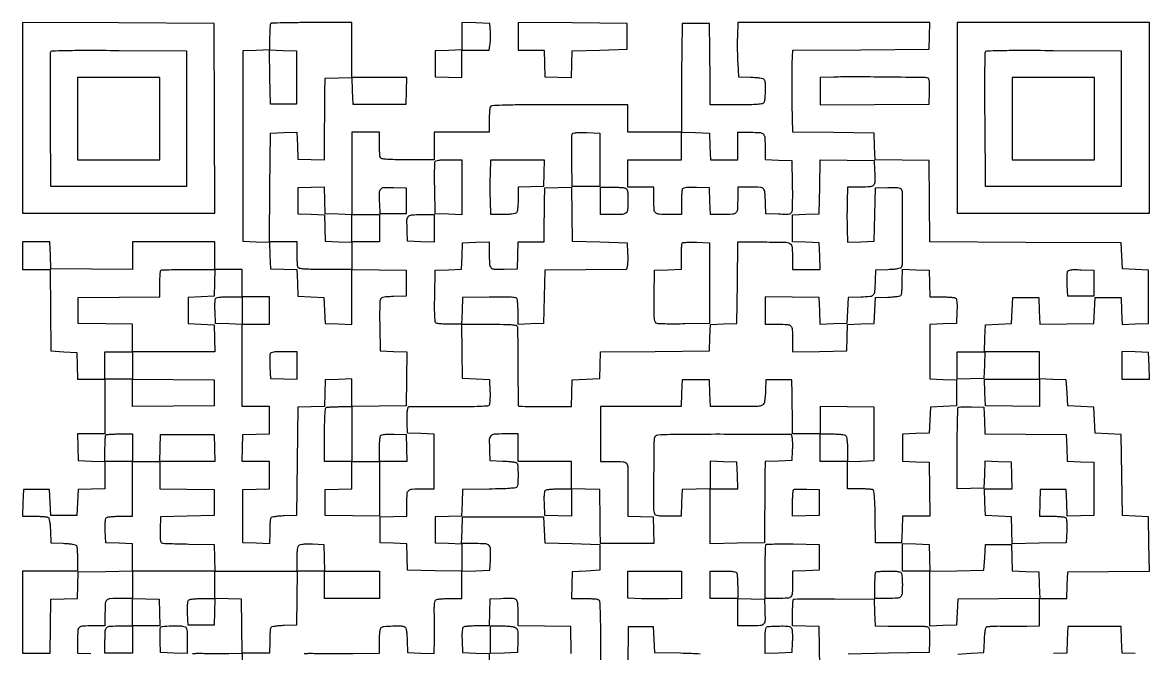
# Model space of a CAD drawing. Extents: x 156 to 936, y 95 to 969.
# Drawn here: x 156 to 936, y 532 to 969 of the extents above; entities that cross this region are included whole.
import ezdxf

# ---------------------------------------------------------------- set-up
doc = ezdxf.new("R2010")
doc.units = 0

msp = doc.modelspace()

# ---------------------------------------------------------------- linework, layer by layer
for points in [[(803.5, 531.5), (812.5, 532), (821.5, 532.5), (821.793967, 540.968156, -0.010808), (821.994397, 544.52345, -0.020555), (822.334572, 547.367719, -0.020081), (822.766737, 549.496413, -0.185608), (823.293967, 550.254806, -0.1249), (824.165968, 550.570891, -0.008673), (826.789478, 550.786221, -0.011897), (829.964693, 550.915703, -0.008652), (833.5, 550.914506, 0.002435), (837.579824, 550.862393, 0.00146), (842.426563, 550.838237, 0.001461), (847.249559, 550.842374, 0.002545), (851.25, 550.877856), (860, 551), (860, 560.5), (860, 570), (869.462474, 570), (878.924948, 570), (879.212474, 579.25), (879.5, 588.5), (907.74651, 588.765567), (935.993019, 589.031135), (935.74651, 607.765567), (935.5, 626.5), (926.5, 627), (917.5, 627.5), (917, 655.5), (916.5, 683.5), (907.5, 684), (898.5, 684.5), (898, 693.5), (897.5, 702.5), (888.5, 703), (879.5, 703.5), (879, 712.5), (878.5, 721.5), (869.25, 721.787526), (860, 722.075052), (860, 731.537526), (860, 741), (840.962474, 741), (821.924948, 741), (822.212474, 750.25), (822.5, 759.5), (831.5, 760), (840.5, 760.5), (841, 769.5), (841.5, 778.5), (850.5, 778.5), (859.5, 778.5), (859.787816, 769.228074), (860.075632, 759.956148), (878.787816, 760.228074), (897.5, 760.5), (898, 769.5), (898.5, 778.5), (907.5, 778.5), (916.5, 778.5), (916.788016, 769.212977), (917.076031, 759.925954), (926.288016, 760.212977), (935.5, 760.5), (935.5, 779), (935.5, 797.5), (926.5, 798), (917.5, 798.5), (917, 807.5), (916.5, 816.5), (850.265561, 816.757133), (784.031122, 817.014266), (783.765561, 845.257133), (783.5, 873.5), (764.787236, 873.771928), (746.074471, 874.043857), (745.787236, 883.271928), (745.5, 892.5), (717.309277, 892.765473), (689.118554, 893.030945), (688.809277, 912.265473, -0.002141), (688.714418, 920.307217, -0.001979), (688.685061, 928.564182, -0.001974), (688.717044, 935.917971, -0.0066), (688.820718, 940.740253), (689.141436, 949.980506), (736.320718, 950.240253), (783.5, 950.5), (783.787526, 959.75), (784.075052, 969), (717.606146, 969), (651.13724, 969), (650.81862, 959.75, 0.007), (650.732216, 955.521873, 0.004027), (650.74047, 950.426563, 0.004022), (650.831176, 945.307538, 0.006705), (651, 941), (651.5, 931.5), (659.968156, 931.206033, -0.010674), (663.539342, 931.005667, -0.020911), (666.36687, 930.666992, -0.02067), (668.466763, 930.236162, -0.192561), (669.202843, 929.706033, -0.134654), (669.949713, 927.278494, -0.013795), (669.969046, 921.214441, -0.01204), (669.672778, 915.108185, -0.18012), (668.8, 913.2, -0.17093), (667.588868, 912.619714, -0.011288), (663.675375, 912.283708, -0.011908), (658.080768, 912.063952, -0.003861), (649.8, 912), (632, 912), (631.968868, 921.75, 0.001063), (631.94233, 926.738515, 0.000351), (631.882589, 934.070312, 0.000349), (631.804946, 942.202173, 0.000396), (631.718868, 950), (631.5, 968.5), (622, 968.5), (612.5, 968.5), (612.299228, 949.5, 0.000619), (612.218702, 940.867866, 0.000367), (612.142972, 930.573437, 0.000367), (612.082496, 920.302749, 0.000632), (612.049228, 911.75), (612, 893), (593.5, 893), (575, 893), (575, 902.5), (575, 912), (527.606989, 912, 0.000806), (499.944157, 911.95538, 0.007429), (487.949967, 911.738454, 0.008839), (480.911193, 911.381855, 0.291915), (479.606989, 910.418213, 0.06844), (479.368926, 909.400281, 0.007317), (479.178303, 906.9751, 0.008902), (479.044385, 904.066073, 0.00705), (479, 900.918213), (479, 893), (460, 893), (441, 893), (441, 883.5), (441, 874), (422.606989, 874, -0.002472), (412.276552, 874.051073, -0.018295), (407.359559, 874.27975, -0.036273), (404.606822, 874.711497, -0.24904), (403.606989, 875.581787, -0.06844), (403.368926, 876.599719, -0.007317), (403.178303, 879.0249, -0.008902), (403.044385, 881.933927, -0.00705), (403, 885.081787), (403, 893), (393.5, 893), (384, 893), (384, 864.462474), (384, 835.924948), (374.75, 836.212474), (365.5, 836.5), (365.211984, 845.787023), (364.923969, 855.074046), (355.711984, 854.787023), (346.5, 854.5), (346.5, 845.5), (346.5, 836.5), (355.712964, 836.212964), (364.925929, 835.925929), (365.212964, 826.712964), (365.5, 817.5), (374.75, 817.212474), (384, 816.924948), (384, 807.462474), (384, 798), (365.606989, 798, -0.002472), (355.276552, 798.051073, -0.018295), (350.359559, 798.27975, -0.036273), (347.606822, 798.711497, -0.24904), (346.606989, 799.581787, -0.06844), (346.368926, 800.599719, -0.007317), (346.178303, 803.0249, -0.008902), (346.044385, 805.933927, -0.00705), (346, 809.081787), (346, 817), (336.487975, 817), (326.97595, 817), (327.237975, 854.75), (327.5, 892.5), (336.711984, 892.787023), (345.923969, 893.074046), (346.211984, 883.787023), (346.5, 874.5), (355.75, 874.212474), (365, 873.924948), (365.050092, 892.712474, -0.000812), (365.083937, 900.602103, -0.000731), (365.144193, 908.771789, -0.000732), (365.219654, 916.096564, -0.002318), (365.300092, 921), (365.5, 930.5), (374.711984, 930.787023), (383.923969, 931.074046), (384.211984, 921.787023), (384.5, 912.5), (403, 912.5), (421.5, 912.5), (421.787526, 921.75), (422.075052, 931), (403.037526, 931), (384, 931), (384, 950), (384, 969), (356.166667, 969, 0.002241), (345.448334, 968.95195, 0.003605), (336.313542, 968.804167, 0.000738), (328.298487, 968.604845, 0.192076), (327.666667, 968.333333, 0.174595), (327.400837, 967.768224, 0.005912), (327.195833, 965.278732, 0.010516), (327.048335, 962.289663, 0.007069), (327, 958.870859), (327, 950.075052), (317.75, 949.787526), (308.5, 949.5), (308.5, 883.5), (308.5, 817.5), (317.712964, 817.212964), (326.925929, 816.925929), (327.212964, 807.712964), (327.5, 798.5), (336.712964, 798.212964), (345.925929, 797.925929), (346.212964, 788.712964), (346.5, 779.5), (355.5, 779), (364.5, 778.5), (365, 769.5), (365.5, 760.5), (374.75, 760.212474), (384, 759.924948), (384, 778.984539), (384, 798.044131), (402.75, 797.772065), (421.5, 797.5), (421.5, 788.5), (421.5, 779.5), (412.759315, 779.211203, 0.005372), (407.484491, 778.980162, 0.052168), (405.278305, 778.626938, 0.141216), (404.132916, 777.934777, 0.12694), (403.473799, 776.711203, 0.054081), (403.268925, 775.186011, 0.002903), (403.172883, 770.302666, 0.004516), (403.144785, 764.481573, 0.003275), (403.214485, 758), (403.5, 741.5), (412.771926, 741.212184), (422.043852, 740.924368), (421.771926, 722.212184), (421.5, 703.5), (402.75, 703.227935), (384, 702.955869), (384, 712.515461), (384, 722.075052), (374.75, 721.787526), (365.5, 721.5), (365.212964, 712.287036), (364.925929, 703.074071), (355.712964, 702.787036), (346.5, 702.5), (346, 665), (345.5, 627.5), (337.031844, 627.206033, 0.010674), (333.460658, 627.005667, 0.020911), (330.63313, 626.666992, 0.02067), (328.533237, 626.236162, 0.192561), (327.797157, 625.706033, 0.112803), (327.494347, 624.854113, 0.008673), (327.251296, 622.419811, 0.011541), (327.07707, 619.474731, 0.008541), (327.015313, 616.212474), (327, 607.924948), (317.75, 608.212474), (308.5, 608.5), (308.5, 627), (308.5, 645.5), (317.75, 645.787526), (327, 646.075052), (327, 655.537526), (327, 665), (317.462474, 665), (307.924948, 665), (308.212474, 674.25), (308.5, 683.5), (317.75, 683.787526), (327, 684.075052), (327, 693.537526), (327, 703), (317.5, 703), (308, 703), (308, 731.5), (308, 760), (317.5, 760), (327, 760), (327, 769.5), (327, 779), (317.5, 779), (308, 779), (308, 788.5), (308, 798), (298.5, 798), (289, 798), (289, 807.5), (289, 817), (260.5, 817), (232, 817), (232, 807.484427), (232, 797.968853), (203.75, 798.234427), (175.5, 798.5), (175.212474, 807.75), (174.924948, 817), (165.462474, 817), (156, 817), (156, 807.5), (156, 798), (165.484427, 798), (174.968853, 798), (175.234427, 769.75), (175.5, 741.5), (184.5, 741), (193.5, 740.5), (193.787526, 731.25), (194.075052, 722), (203.537526, 722), (213, 722), (213, 703), (213, 684), (203.462474, 684), (193.924948, 684), (194.212474, 674.75), (194.5, 665.5), (203.75, 665.212474), (213, 664.924948), (213, 655.5), (213, 646.075052), (203.75, 645.787526), (194.5, 645.5), (194, 636.5), (193.5, 627.5), (184.5, 627.5), (175.5, 627.5), (175, 636.5), (174.5, 645.5), (165.5, 645.5), (156.5, 645.5), (156.212474, 636.25), (155.924948, 627), (164.212474, 626.984687, -0.008541), (167.474731, 626.92293, -0.011541), (170.419811, 626.748704, -0.008673), (172.854113, 626.505653, -0.112803), (173.706033, 626.202843, -0.192561), (174.236162, 625.466763, -0.02067), (174.666992, 623.36687, -0.020911), (175.005667, 620.539342, -0.010674), (175.206033, 616.968156), (175.5, 608.5), (183.968156, 608.206033, -0.010674), (187.539342, 608.005667, -0.020911), (190.36687, 607.666992, -0.02067), (192.466763, 607.236162, -0.192561), (193.202843, 606.706033, -0.112667), (193.505619, 605.854929, -0.008725), (193.748704, 603.430835, -0.011582), (193.922928, 600.497876, -0.008579), (193.984687, 597.25), (194, 589), (175, 589), (156, 589), (156, 560.5), (156, 532), (165.477935, 532), (174.955869, 532), (175.227935, 550.75), (175.5, 569.5), (184.712964, 569.787036), (193.925929, 570.074071), (194.212964, 579.287036), (194.5, 588.5), (213.25, 588.772065), (232, 589.044131), (232, 579.522065), (232, 570), (224.081787, 570, 0.01141), (216.599988, 569.829247, 0.175208), (214.252746, 568.85745, 0.195511), (213.199638, 566.650479, 0.014768), (213, 559.893011), (213, 551), (205.081787, 551, 0.011384), (197.602344, 550.829682, 0.174757), (195.254332, 549.860252, 0.195866), (194.20038, 547.658129, 0.014889), (194, 540.930537), (194, 532.075052), (203.25, 531.787526)], [(350.810691, 531.809346, -0.020111), (353.846517, 531.990205, -0.009979), (357.70432, 531.987627, 0.003366), (362.291224, 531.92389, 0.001009), (369.277206, 531.887951, 0.001012), (377.117795, 531.879312, 0.001097), (384.75, 531.903093), (403, 532), (403, 540.3, -0.011084), (403.07823, 543.828493, -0.020332), (403.322289, 546.693122, -0.021091), (403.689458, 548.860329, -0.144849), (404.2, 549.8, -0.18012), (406.108185, 550.672778, -0.01204), (412.214441, 550.969046, -0.013795), (418.278494, 550.949713, -0.134654), (420.706033, 550.202843, -0.192561), (421.236162, 549.466763, -0.02067), (421.666992, 547.36687, -0.020911), (422.005667, 544.539342, -0.010674), (422.206033, 540.968156), (422.5, 532.5), (431.75, 532.212474), (441, 531.924948), (441.096907, 541.212474, 0.002372), (441.120804, 545.412753, 0.001439), (441.1112, 550.382332, 0.001441), (441.073262, 555.313859, 0.002541), (441.009484, 559.386953, -0.00795), (440.988785, 563.663692, -0.026717), (441.169131, 566.456721, -0.039647), (441.532918, 568.277935, -0.18441), (442.162577, 569.12164, -0.109274), (443.085243, 569.455576, -0.00995), (445.53057, 569.724851, -0.012511), (448.492707, 569.916937, -0.00947), (451.75, 569.984687), (460, 570), (460, 579.477935), (460, 588.955869), (441.25, 589.227935), (422.5, 589.5), (422.212964, 598.712964), (421.925929, 607.925929), (412.712964, 608.212964), (403.5, 608.5), (403.5, 617.5), (403.5, 626.5), (412.75, 626.787526), (422, 627.075052), (422, 635.930537, -0.014889), (422.20038, 642.658129, -0.195866), (423.254332, 644.860252, -0.174757), (425.602344, 645.829682, -0.011384), (433.081787, 646), (441, 646), (441, 664.962474), (441, 683.924948), (431.75, 684.212474), (422.5, 684.5), (422.199088, 691.479083, -0.008507), (422.12512, 694.315112, -0.009336), (422.151548, 697.065387, -0.008844), (422.259491, 699.412029, -0.045594), (422.459805, 700.695874), (423.021434, 702.933582), (450.701285, 702.966119, 0.002058), (464.441526, 703.038822, 0.008899), (472.599561, 703.260812, 0.007285), (478.07609, 703.587452, 0.233876), (479.19637, 704.249328, 0.119471), (479.504813, 705.121693, 0.010409), (479.696988, 707.482615, 0.013209), (479.794293, 710.344715, 0.009883), (479.755803, 713.5), (479.5, 721.5), (470, 722), (460.5, 722.5), (460.227935, 741.25), (459.955869, 760), (451.727935, 760.015313, -0.008765), (448.486795, 760.078169, -0.01178), (445.555625, 760.255659, -0.008983), (443.133831, 760.503548, -0.111954), (442.269936, 760.812009, -0.228051), (441.65421, 761.801929, -0.01367), (441.363442, 765.398754, -0.013149), (441.21716, 770.80929, -0.003387), (441.269936, 779.546696), (441.5, 797.5), (450.712964, 797.787036), (459.925929, 798.074071), (460.212964, 807.287036), (460.5, 816.5), (469.75, 816.787526), (479, 817.075052), (479.013655, 809.787526, 0.01072), (479.201062, 801.750341, 0.173071), (480.209294, 799.280002, 0.204891), (482.488556, 798.217082, 0.015875), (489.376009, 798.214142), (498.5, 798.5), (498.787526, 807.75), (499.075052, 817), (508.037526, 817), (517, 817), (517.079024, 826.25, -0.00076), (517.121575, 830.478045, -0.000437), (517.185059, 835.573437, -0.000437), (517.257785, 840.692568, -0.000729), (517.329024, 845), (517.5, 854.5), (526.727798, 854.787232), (535.955596, 855.074464), (536.227798, 836.287232), (536.5, 817.5), (555.5, 817), (574.5, 816.5), (574.800912, 809.520917, -0.008571), (574.874552, 806.683594, -0.009378), (574.84715, 803.929425, -0.008901), (574.73772, 801.578073, -0.045431), (574.535762, 800.286465), (573.9697, 798.031095), (545.73485, 797.765548), (517.5, 797.5), (517, 779), (516.5, 760.5), (507.75, 760.211067), (499, 759.922134), (498.984687, 768.211067, 0.008994), (498.919868, 771.478675, 0.012019), (498.736503, 774.439141, 0.009299), (498.480067, 776.884296, 0.111059), (498.161306, 777.773242, 0.226527), (497.126519, 778.421641, 0.01557), (493.589823, 778.716146, 0.013555), (488.125155, 778.85189, 0.003139), (478.926619, 778.773242), (460.5, 778.5), (460.212474, 769.25), (459.924948, 760), (478.855485, 760, -0.002658), (488.961268, 759.946273, -0.015719), (494.246914, 759.723786, -0.023965), (497.39208, 759.34, -0.264695), (498.336489, 758.565507, -0.08601), (498.558835, 757.438635, -0.000975), (498.723003, 749.718676, -0.002971), (498.842421, 740.787757, -0.001929), (498.879285, 730.463033, 0.001167), (498.900256, 720.214487, 0.00191), (498.971463, 711.531177, 0.000208), (499.067798, 703.785402, 0.195574), (499.203854, 703.462813, 0.19313), (499.847063, 703.187956, 0.000762), (507.893508, 703.020988, 0.003823), (516.798772, 702.91789, 0.002775), (526.712474, 702.933947), (535.924948, 703), (536.212474, 712.25), (536.5, 721.5), (546, 722), (555.5, 722.5), (555.787367, 731.738011), (556.074734, 740.976023), (593.787367, 741.238011), (631.5, 741.5), (631.787036, 750.712964), (632.074071, 759.925929), (641.287036, 760.212964), (650.5, 760.5), (650.765573, 788.75), (651.031147, 817), (669.398942, 817, -0.00421), (683.768311, 816.879005, -0.131624), (687.152858, 815.91095, -0.243783), (688.675481, 813.43988, -0.01803), (688.986345, 805.25), (689, 798), (698.537526, 798), (708.075052, 798), (707.787526, 807.25), (707.5, 816.5), (698.25, 816.787526), (689, 817.075052), (689, 826.5), (689, 835.924948), (698.25, 836.212474), (707.5, 836.5), (707.772146, 855.271984), (708.044292, 874.043968), (726.772146, 873.771984), (745.5, 873.5), (745.800912, 866.520917, -0.012288), (745.942281, 858.886312, -0.175895), (745.01383, 856.376268, -0.202706), (742.745334, 855.228823, -0.017077), (736.047361, 855), (727.132827, 855), (726.816413, 845.075991, 0.004672), (726.715886, 840.614482, 0.002923), (726.677551, 835.390212, 0.002933), (726.700067, 830.24294, 0.005339), (726.788016, 826.038968), (727.076031, 816.925954), (736.288016, 817.212977), (745.5, 817.5), (746, 836), (746.5, 854.5), (754.914347, 854.793098, -0.008519), (758.914541, 854.864234, -0.027159), (761.5815, 854.721251, -0.039341), (763.340297, 854.389362, -0.187221), (764.149034, 853.793098, -0.141191), (764.887744, 851.269835, -0.000821), (764.952783, 826.540492, -0.000818), (764.936748, 801.806157, -0.141913), (764.202843, 799.293967, -0.192561), (763.466763, 798.763838, -0.02067), (761.36687, 798.333008, -0.020911), (758.539342, 797.994333, -0.010674), (754.968156, 797.793967), (746.5, 797.5), (746.245668, 790.5, -0.009206), (745.81473, 782.633677, -0.159803), (744.850964, 780.289491, -0.195196), (742.746161, 779.198354, -0.014923), (736.240685, 778.788797), (727.5, 778.5), (727, 769.5), (726.5, 760.5), (717.288016, 760.212977), (708.076031, 759.925954), (707.788016, 769.212977), (707.5, 778.5), (688.75, 778.772065), (670, 779.044131), (670, 769.522065), (670, 760), (678.893011, 760, -0.01479), (685.651338, 759.800046, -0.195746), (687.858168, 758.745547, -0.175001), (688.829557, 756.395371, -0.011363), (689, 748.896147), (689, 740.955869), (707.75, 741.227935), (726.5, 741.5), (726.787036, 750.712964), (727.074071, 759.925929), (736.287036, 760.212964), (745.5, 760.5), (746, 769.5), (746.5, 778.5), (754.968156, 778.793967, 0.010674), (758.539342, 778.994333, 0.020911), (761.36687, 779.333008, 0.02067), (763.466763, 779.763838, 0.192561), (764.202843, 780.293967, 0.112803), (764.505653, 781.145887, 0.008673), (764.748704, 783.580189, 0.011541), (764.92293, 786.525269, 0.008541), (764.984687, 789.787526), (765, 798.075052), (774.25, 797.787526), (783.5, 797.5), (783.787526, 788.25), (784.075052, 779), (792.287526, 778.984687, -0.009211), (795.527258, 778.918956, -0.012245), (798.467433, 778.732898, -0.009596), (800.895183, 778.472431, -0.110258), (801.793098, 778.149034, -0.187221), (802.389362, 777.340297, -0.039341), (802.721251, 775.5815, -0.027159), (802.864234, 772.914541, -0.008519), (802.793098, 768.914347), (802.5, 760.5), (793.25, 760.212474), (784, 759.924948), (784, 741), (784, 722.075052), (793.25, 721.787526), (802.5, 721.5), (802.5, 712.5), (802.5, 703.5), (793.5, 703), (784.5, 702.5), (784, 693.5), (783.5, 684.5), (774.25, 684.212474), (765, 683.924948), (765, 674.5), (765, 665.075052), (774.25, 664.787526), (783.5, 664.5), (783.772065, 645.75), (784.044131, 627), (774.559591, 627), (765.075052, 627), (764.787526, 617.75), (764.5, 608.5), (755.5, 608.5), (746.5, 608.5), (746.226088, 626.455762, 0.003691), (746.034694, 634.909881, 0.01247), (745.731244, 640.426015, 0.01141), (745.339909, 644.222567, 0.223435), (744.726088, 645.190449, 0.11214), (743.863889, 645.497985, 0.008914), (741.436726, 645.745063, 0.011727), (738.499311, 645.922014, 0.008715), (735.25, 645.984687), (727, 646), (727, 655.5), (727, 665), (717.5, 665), (708, 665), (708, 674.5), (708, 684), (698.5, 684), (689, 684), (688.920976, 693.25, 0.00076), (688.878425, 697.478045, 0.000437), (688.814941, 702.573437, 0.000437), (688.742215, 707.692568, 0.000729), (688.670976, 712), (688.5, 721.5), (679.5, 721.5), (670.5, 721.5), (670.245668, 714.5, -0.016263), (669.68354, 706.347228, -0.239858), (668.17554, 704.005816, -0.128957), (664.943062, 703.106703, -0.003699), (650.518474, 703), (632.075052, 703), (631.787526, 712.25), (631.5, 721.5), (622, 721.5), (612.5, 721.5), (612.212474, 712.25), (611.924948, 703), (583.962474, 703), (556, 703), (556, 684), (556, 665), (564.893011, 665, -0.015744), (571.649565, 664.787197, -0.193492), (573.932522, 663.6978, -0.178862), (574.920193, 661.290405, -0.013095), (574.986783, 654.018577, 0.00232), (574.942549, 650.448994, 0.001105), (574.917092, 645.855956, 0.001095), (574.911609, 641.055899, 0.001556), (574.929363, 636.788933), (575, 627.077866), (583.75, 626.788933), (592.5, 626.5), (592.787526, 617.25), (593.075052, 608), (574.537526, 608), (556, 608), (555.920976, 617.25, 0.00076), (555.878425, 621.478045, 0.000437), (555.814941, 626.573437, 0.000437), (555.742215, 631.692568, 0.000729), (555.670976, 636), (555.5, 645.5), (545.75, 645.786212), (536, 646.072424), (536, 636.498686), (536, 626.924948), (526.75, 627.212474), (517.5, 627.5), (517.206902, 635.914347, -0.008519), (517.135766, 639.914541, -0.027159), (517.278749, 642.5815, -0.039341), (517.610638, 644.340297, -0.187221), (518.206902, 645.149034, -0.110402), (519.105717, 645.472467, -0.00954), (521.54359, 645.732898, -0.012203), (524.495888, 645.918959, -0.00917), (527.75, 645.984687), (536, 646), (536, 655.5), (536, 665), (517.5, 665), (499, 665), (499, 674.5), (499, 684), (489.519052, 684, 0.015066), (482.365033, 683.784382, 0.197528), (480.024951, 682.653143, 0.182794), (479.061514, 680.160839, 0.012592), (479.199088, 672.479083), (479.5, 665.5), (488.467001, 665.207902, -0.009786), (492.292364, 665.008289, -0.020298), (495.262875, 664.673305, -0.020215), (497.447011, 664.24575, -0.195149), (498.201688, 663.707902, -0.133325), (498.841472, 661.647442, -0.009172), (498.950049, 655.492194, -0.009188), (498.832611, 649.337904, -0.132901), (498.190103, 647.273353, -0.224357), (497.214502, 646.657029, -0.01105), (493.324934, 646.267063, -0.012194), (487.668275, 645.964479, -0.003561), (478.955416, 645.773353), (460.5, 645.5), (460.212964, 636.287036), (459.925929, 627.074071), (450.712964, 626.787036), (441.5, 626.5), (441.5, 617.5), (441.5, 608.5), (450.711984, 608.212977), (459.923969, 607.925954), (460.211984, 617.212977), (460.5, 626.5), (488.5, 626.5), (516.5, 626.5), (517, 617.5), (517.5, 608.5), (536.5, 608), (555.5, 607.5), (555.5, 598.5), (555.5, 589.5), (546, 589), (536.5, 588.5), (536.212474, 579.25), (535.924948, 570), (544.380687, 570, -0.006612), (547.734479, 569.955645, -0.008488), (550.817202, 569.821697, -0.006768), (553.385589, 569.63146, -0.069848), (554.418213, 569.393011, -0.291255), (555.379581, 568.095191, -0.009236), (555.738154, 561.239807, -0.007617), (555.955277, 549.538193, -0.00083), (556, 522.593011, -0.001234)], [(273.562988, 531.793234, -0.025722), (276.383967, 531.989874, -0.008179), (280.598276, 531.99747, 0.001763), (284.67602, 531.952491, 0.001002), (289.608788, 531.92536, 0.001001), (294.576732, 531.917939, 0.001654), (298.772065, 531.933947), (308.044131, 532), (307.772065, 550.75), (307.5, 569.5), (298.288016, 569.787023), (289.076031, 570.074046), (288.788016, 560.787023), (288.5, 551.5), (279.5, 551.5), (270.5, 551.5), (270.206902, 559.914347, -0.008519), (270.135766, 563.914541, -0.027159), (270.278749, 566.5815, -0.039341), (270.610638, 568.340297, -0.187221), (271.206902, 569.149034, -0.110402), (272.105717, 569.472467, -0.00954), (274.54359, 569.732898, -0.012203), (277.495888, 569.918959, -0.00917), (280.75, 569.984687), (289, 570), (289, 579.5), (289, 589), (260.5, 589), (232, 589), (232, 598.462474), (232, 607.924948), (222.75, 608.212474), (213.5, 608.5), (213.206902, 616.914347, -0.008519), (213.135766, 620.914541, -0.027159), (213.278749, 623.5815, -0.039341), (213.610638, 625.340297, -0.187221), (214.206902, 626.149034, -0.110402), (215.105717, 626.472467, -0.00954), (217.54359, 626.732898, -0.012203), (220.495888, 626.918959, -0.00917), (223.75, 626.984687), (232, 627), (232, 646), (232, 665), (222.5, 665), (213, 665), (213, 673.833333, -0.007039), (213.048334, 677.266524, -0.010477), (213.195833, 680.267708, -0.005871), (213.400808, 682.76784, -0.174709), (213.666667, 683.333333, -0.174709), (214.23216, 683.599192, -0.005871), (216.732292, 683.804167, -0.010477), (219.733476, 683.951666, -0.007039), (223.166667, 684), (232, 684), (232, 674.5), (232, 665), (241.462474, 665), (250.924948, 665), (251.212474, 674.25), (251.5, 683.5), (270, 683.5), (288.5, 683.5), (288.787526, 674.25), (289.075052, 665), (270.037526, 665), (251, 665), (251, 655.522065), (251, 646.044131), (269.75, 645.772065), (288.5, 645.5), (288.5, 636.5), (288.5, 627.5), (270, 627), (251.5, 626.5), (251.210829, 617.733647, 0.00737), (251.132465, 613.436735, 0.028627), (251.275393, 610.779803, 0.046619), (251.61643, 609.132566, 0.230735), (252.244302, 608.459747, 0.080308), (253.248239, 608.249818, 0.001709), (258.309211, 608.034876, 0.003904), (264.244387, 607.849525, 0.002617), (271.033473, 607.7261), (288.5, 607.5), (288.787526, 598.25), (289.075052, 589), (317.537526, 589), (346, 589), (346, 597.377555, -0.009406), (346.0746, 601.342652, -0.027148), (346.326735, 604.078343, -0.03848), (346.748928, 605.939147, -0.145524), (347.405204, 606.921326, -0.126804), (348.431833, 607.405224, -0.023545), (350.514748, 607.701133, -0.021342), (353.264652, 607.842502, -0.01153), (356.655204, 607.793771), (364.5, 607.5), (364.787526, 598.25), (365.075052, 589), (384.037526, 589), (403, 589), (403, 579.5), (403, 570), (384, 570), (365, 570), (365, 579.5), (365, 589), (355.522065, 589), (346.044131, 589), (345.772065, 570.25), (345.5, 551.5), (337.031844, 551.206033, 0.010674), (333.460658, 551.005667, 0.020911), (330.63313, 550.666992, 0.02067), (328.533237, 550.236162, 0.192561), (327.797157, 549.706033, 0.112667), (327.494381, 548.854929, 0.008725), (327.251296, 546.430835, 0.011582), (327.077072, 543.497876, 0.008579), (327.015313, 540.25), (327, 532), (317.5, 532), (308, 532), (308, 522.5)], [(535.771926, 531.787816), (535.5, 550.5), (517.25, 550.772559), (499, 551.045117), (499, 560.003507, 0.01728), (498.766546, 566.75646, 0.207291), (497.594465, 569.01937, 0.17151), (495.027472, 569.940085, 0.011131), (486.988223, 569.798618), (479.5, 569.5), (479.212474, 560.25), (478.924948, 551), (470.712474, 550.984687, 0.009211), (467.472742, 550.918956, 0.012245), (464.532567, 550.732898, 0.009596), (462.104817, 550.472431, 0.110258), (461.206902, 550.149034, 0.187221), (460.610638, 549.340297, 0.039341), (460.278749, 547.5815, 0.027159), (460.135766, 544.914541, 0.008519), (460.206902, 540.914347), (460.5, 532.5), (469.75, 532.212474), (479, 531.924948), (479, 512.962474)], [(707.765573, 522.25), (707.5, 550.5), (698.25, 550.787526), (689, 551.075052), (689, 559.870859, -0.007232), (689.049468, 563.290748, -0.010731), (689.200386, 566.283284, -0.006139), (689.410311, 568.772726, -0.173972), (689.682165, 569.348832, -0.194259), (690.327655, 569.623004, -0.000793), (698.261996, 569.752621, -0.003757), (707.314551, 569.81811, -0.002338), (717.932165, 569.765499), (745.5, 569.5), (745.787526, 560.25), (746.075052, 551), (755.287526, 550.874114, 0.002426), (759.431939, 550.837597, 0.001512), (764.290711, 550.833056, 0.001517), (769.08184, 550.857598, 0.002751), (773, 550.911118, -0.009771), (776.349913, 550.909846, -0.013108), (779.382972, 550.769815, -0.010246), (781.883453, 550.537, -0.120661), (782.793098, 550.201351, -0.180817), (783.387788, 549.367245, -0.038605), (783.719891, 547.587068, -0.026915), (783.863331, 544.905864, -0.008613), (783.793098, 540.914347), (783.5, 532.5), (755.5, 532), (727.5, 531.5)], [(575.234493, 522.289159), (575.5, 550.5), (584, 550.5), (592.5, 550.5), (593, 541.5), (593.5, 532.5), (611.426204, 532.226208, -0.004527), (619.018538, 532.041483, -0.009449), (624.9248, 531.732439, -0.006421)]]:
    msp.add_lwpolyline(points, format="xyb")
for points in [[(156, 903.007138), (156, 837), (222.50719, 837), (289.014379, 837), (288.75719, 902.75), (288.5, 968.5), (222.25, 968.757138), (156, 969.014276)], [(499, 959.512025), (499, 950), (507.962474, 950), (516.924948, 950), (517.212474, 940.75), (517.5, 931.5), (526.711984, 931.212977), (535.923969, 930.925954), (536.211984, 940.212977), (536.5, 949.5), (555.5, 950), (574.5, 950.5), (574.5, 959.5), (574.5, 968.5), (536.75, 968.762025), (499, 969.02405)], [(803, 903), (803, 837), (869.5, 837), (936, 837), (936, 903), (936, 969), (869.5, 969), (803, 969)], [(345.5, 931), (345.5, 912.5), (336.5, 912.5), (327.5, 912.5), (327.227796, 931.28782), (326.955591, 950.075639), (336.227796, 949.78782), (345.5, 949.5)], [(194, 902.5), (194, 874), (222.5, 874), (251, 874), (251, 902.5), (251, 931), (222.5, 931), (194, 931)], [(841, 902.5), (841, 874), (869.5, 874), (898, 874), (898, 902.5), (898, 931), (869.5, 931), (841, 931)], [(403, 826.5), (403, 817), (393.5, 817), (384, 817), (384, 826.5), (384, 836), (393.5, 836), (403, 836)], [(821.787526, 731.75), (821.5, 722.5), (812.25, 722.212474), (803, 721.924948), (803, 731.462474), (803, 741), (812.537526, 741), (822.075052, 741)], [(917, 731.537526), (917, 722), (926.537526, 722), (936.075052, 722), (935.787526, 731.25), (935.5, 740.5), (926.25, 740.787526), (917, 741.075052)], [(860, 712.477935), (860, 702.955869), (841.25, 703.227935), (822.5, 703.5), (822.212474, 712.75), (821.924948, 722), (840.962474, 722), (860, 722)], [(632, 655.537526), (632, 646), (641.537526, 646), (651.075052, 646), (650.787526, 655.25), (650.5, 664.5), (641.25, 664.787526), (632, 665.075052)], [(783.787816, 598.228074), (784.075632, 588.956148), (802.787816, 589.228074), (821.5, 589.5), (822, 598.5), (822.5, 607.5), (831.5, 607.5), (840.5, 607.5), (840.787036, 598.287036), (841.074071, 589.074071), (850.287036, 588.787036), (859.5, 588.5), (859.787319, 579.265637), (860.074638, 570.031273), (831.787319, 569.765637), (803.5, 569.5), (803, 560.5), (802.5, 551.5), (793.25, 551.212474), (784, 550.924948), (784, 569.962474), (784, 589), (774.5, 589), (765, 589), (765, 598.537526), (765, 608.075052), (774.25, 607.787526), (783.5, 607.5)]]:
    msp.add_lwpolyline(points, close=True)
for points in [[(460, 959.573738), (460, 950.075052), (450.75, 949.787526), (441.5, 949.5), (441.5, 940.5), (441.5, 931.5), (450.75, 931.212474), (460, 930.924948), (460, 940.462474), (460, 950), (469.454687, 950), (478.909374, 950), (479.515505, 953.25, 0.028289), (479.728227, 954.905147, 0.009836), (479.852282, 957.307813, 0.009734), (479.885353, 959.964524, 0.011185), (479.810818, 962.5), (479.5, 968.5), (469.75, 968.786212), (460, 969.072424)], [(269.5, 902.5), (269.5, 855.5), (222.5, 855.5), (175.5, 855.5), (175.239372, 901.5, -0.000997), (175.174287, 919.225103, -0.001596), (175.197198, 934.357597, -0.000282), (175.267665, 947.72814, -0.090314), (175.461789, 948.759906, -0.301449), (176.45055, 949.464468, -0.003096), (185.402033, 949.70934, -0.005599), (198.68089, 949.841585, -0.001079), (222.722417, 949.759906), (269.5, 949.5)], [(916.5, 902.5), (916.5, 855.5), (869.5, 855.5), (822.5, 855.5), (822.239372, 901.5, -0.000997), (822.174287, 919.225103, -0.001596), (822.197198, 934.357597, -0.000282), (822.267665, 947.72814, -0.090314), (822.461789, 948.759906, -0.301449), (823.45055, 949.464468, -0.003096), (832.402033, 949.70934, -0.005599), (845.68089, 949.841585, -0.001079), (869.722417, 949.759906), (916.5, 949.5)], [(717.25, 931.212474), (708, 930.924948), (708, 921.450449), (708, 911.97595), (745.75, 912.237975), (783.5, 912.5), (783.789171, 921.266353, 0.007506), (783.865299, 925.503865, 0.027692), (783.725057, 928.176852, 0.043022), (783.395717, 929.855092, 0.238874), (782.789171, 930.507833, 0.085457), (780.514654, 930.927854, 0.000339), (754.381573, 931.22655, 0.001783), (730.681404, 931.396855, 0.008674)], [(555.5, 874), (555.5, 855.5), (546, 855.5), (536.5, 855.5), (536.225464, 872.964868, -0.00282), (536.157046, 879.753362, -0.004211), (536.180691, 885.688027, -0.001846), (536.262164, 890.748195, -0.086871), (536.458565, 891.752617, -0.234707), (537.147048, 892.38547, -0.044215), (538.874386, 892.724627, -0.027302), (541.668138, 892.866997, -0.006842), (546.233101, 892.787749), (555.5, 892.5)], [(631.787526, 883.25), (632.075052, 874), (641.537526, 874), (651, 874), (651, 883.5), (651, 893), (659.883369, 893, -0.01672), (666.551889, 892.776944, -0.200673), (668.806258, 891.651702, -0.168025), (669.798298, 889.159382, -0.010996), (669.986345, 881.287526), (670, 874.075052), (679.25, 873.787526), (688.5, 873.5), (688.785515, 857, -0.003389), (688.853786, 850.512904, -0.004645), (688.821417, 844.674624, -0.003052), (688.718932, 839.780528, -0.053724), (688.506797, 838.211486, -0.112845), (687.861417, 836.929779, -0.168426), (686.798809, 836.284314, -0.056825), (684.727478, 836.079374, -0.00454), (679.221282, 836.211486), (670.5, 836.5), (670.245668, 843.5, 0.009074), (669.810854, 851.47539, 0.165509), (668.832254, 853.785755, 0.199016), (666.706186, 854.810651, 0.014075), (659.980948, 855), (651, 855), (651, 846.106989, -0.014732), (650.800898, 839.350994, -0.19511), (649.750156, 837.143776, -0.175559), (647.407908, 836.171283, -0.011491), (639.955738, 836), (632.075052, 836), (631.787526, 845.25), (631.5, 854.5), (622.58457, 854.791346, 0.007874), (618.325344, 854.863419, 0.025891), (615.518036, 854.721257, 0.03736), (613.675579, 854.391596, 0.190691), (612.849883, 853.791346, 0.110447), (612.526866, 852.89348, 0.009524), (612.266784, 850.455895, 0.01219), (612.080961, 847.503986, 0.009158), (612.015313, 844.25), (612, 836), (604.081787, 836, -0.01141), (596.599988, 836.170753, -0.175208), (594.252746, 837.14255, -0.195511), (593.199638, 839.349521, -0.014768), (593, 846.106989), (593, 855), (584, 855), (575, 855), (575, 864.5), (575, 874), (593.5, 874), (612, 874), (612, 883.536212), (612, 893.072424), (621.75, 892.786212), (631.5, 892.5)], [(460, 854.962474), (460, 835.924948), (450.75, 836.212474), (441.5, 836.5), (441.257563, 854, -0.002549), (441.198054, 860.796851, -0.003829), (441.221776, 866.726562, -0.001593), (441.297044, 871.79645, -0.084029), (441.476178, 872.75, -0.243945), (442.117553, 873.334331, -0.032366), (443.976038, 873.702636, -0.024699), (446.793241, 873.932867, -0.008039), (450.968615, 874), (460, 874)], [(516.787526, 864.75), (516.5, 855.5), (507.75, 855.211067), (499, 854.922134), (499, 846.661067, -0.011162), (498.921652, 843.1518, -0.020382), (498.67737, 840.298426, -0.021133), (498.31002, 838.13795, -0.144676), (497.8, 837.2, -0.144419), (496.86461, 836.690761, -0.021194), (494.714083, 836.32314, -0.020457), (491.877361, 836.078525, -0.011278), (488.39653, 836), (480.193059, 836), (479.84653, 845.5, -0.005743), (479.738495, 849.824751, -0.003373), (479.703586, 855, -0.003373), (479.738495, 860.175249, -0.005743), (479.84653, 864.5), (480.193059, 874), (498.634056, 874), (517.075052, 874)], [(421.5, 845.5), (421.5, 836.5), (412.5, 836.5), (403.5, 836.5), (403.199088, 843.479083, -0.011928), (403.050889, 851.182645, -0.176334), (403.972515, 853.678754, -0.210428), (406.215167, 854.770984, -0.017872), (412.778718, 854.788514), (421.5, 854.5)], [(573.418213, 854.393011, -0.18666), (574.209997, 853.676577, -0.072682), (574.683962, 852.251766, -0.036534), (574.93529, 849.820122, -0.007489), (575, 845.5, -0.016928), (574.787494, 839.225197, -0.201251), (573.720139, 837.097177, -0.16771), (571.358591, 836.163873, -0.011011), (563.918213, 836), (556, 836), (556, 845.5), (556, 855), (563.918213, 855, -0.00705), (567.066073, 854.955615, -0.008902), (569.9751, 854.821697, -0.007317), (572.400281, 854.631074, -0.06844)], [(441, 826.462474), (441, 816.924948), (431.75, 817.212474), (422.5, 817.5), (422.199088, 824.479083, -0.012322), (422.058134, 832.11956, -0.176722), (422.990719, 834.627338, -0.202101), (425.267676, 835.772817, -0.01682), (432.019052, 836), (441, 836)], [(631.5, 788.5), (631.5, 760.5), (614.5, 760.214823, -0.003164), (607.827163, 760.14512, -0.004388), (601.845713, 760.172984, -0.002763), (596.823987, 760.268211, -0.054288), (595.293917, 760.472853, -0.200886), (594.024332, 761.41402, -0.107995), (593.398433, 763.295019, -0.027707), (593.197709, 767.253187, -0.001641), (593.293917, 779.25803), (593.5, 797.5), (602.75, 797.787526), (612, 798.075052), (612, 806.870859, -0.007436), (612.050884, 810.292104, -0.010997), (612.206073, 813.288971, -0.006424), (612.422153, 815.778464, -0.173194), (612.701526, 816.368192, -0.181254), (613.294584, 816.637876, -0.006365), (615.854968, 816.779968, -0.011094), (618.933373, 816.843152, -0.007452), (622.451526, 816.784859), (631.5, 816.5)], [(288.787526, 788.75), (288.5, 779.5), (279.5, 779), (270.5, 778.5), (270.5, 769.5), (270.5, 760.5), (279.5, 760), (288.5, 759.5), (288.787526, 750.25), (289.075052, 741), (260.537526, 741), (232, 741), (232, 731.515573), (232, 722.031147), (260.25, 721.765573), (288.5, 721.5), (288.5, 712.5), (288.5, 703.5), (260.25, 703.234427), (232, 702.968853), (232, 712.484427), (232, 722), (222.5, 722), (213, 722), (213, 731.5), (213, 741), (222.5, 741), (232, 741), (232, 750.477935), (232, 759.955869), (213.25, 760.227935), (194.5, 760.5), (194.5, 769.5), (194.5, 778.5), (222.75, 778.765573), (251, 779.031147), (251, 787.848907, -0.007051), (251.048334, 791.276127, -0.010493), (251.195833, 794.272283, -0.005888), (251.40082, 796.767999, -0.174662), (251.666667, 797.333333, -0.188158), (252.281948, 797.603267, -0.001615), (257.53394, 797.804167, -0.005358), (263.61415, 797.951879, -0.003394), (270.704192, 798), (289.075052, 798)], [(897.5, 788.5), (897.5, 779.5), (888.5, 779.5), (879.5, 779.5), (879.205027, 787.411609, -0.006757), (879.130652, 790.542211, -0.008847), (879.151984, 793.403842, -0.006825), (879.2445, 795.787219, -0.078651), (879.438673, 796.700781, -0.222283), (880.127059, 797.364206, -0.05328), (881.715903, 797.724548, -0.030281), (884.338027, 797.871594, -0.007113), (888.733647, 797.789171), (897.5, 797.5)], [(308, 769.462474), (308, 759.924948), (298.75, 760.212474), (289.5, 760.5), (289.205027, 768.411609, -0.006569), (289.129541, 771.539392, -0.008656), (289.147568, 774.392336, -0.006579), (289.235027, 776.7687, -0.079281), (289.423642, 777.661609, -0.228749), (290.106941, 778.304101, -0.041413), (291.854544, 778.698735, -0.027242), (294.620517, 778.933967, -0.007593), (298.968615, 779), (308, 779)], [(327.423642, 739.661609, 0.079281), (327.235027, 738.7687, 0.006579), (327.147568, 736.392336, 0.008656), (327.129541, 733.539392, 0.006569), (327.205027, 730.411609), (327.5, 722.5), (336.75, 722.212474), (346, 721.924948), (346, 731.462474), (346, 741), (336.968615, 741, 0.007593), (332.620517, 740.933967, 0.027242), (329.854544, 740.698735, 0.041413), (328.106941, 740.304101, 0.228749)], [(384, 684), (384, 665), (393.5, 665), (403, 665), (403.015313, 673.25, -0.00917), (403.081041, 676.504112, -0.012203), (403.267102, 679.45641, -0.00954), (403.527533, 681.894283, -0.110402), (403.850966, 682.793098, -0.187221), (404.659703, 683.389362, -0.039341), (406.4185, 683.721251, -0.027159), (409.085459, 683.864234, -0.008519), (413.085653, 683.793098), (421.5, 683.5), (421.787526, 674.25), (422.075052, 665), (412.537526, 665), (403, 665), (403, 645.977935), (403, 626.955869), (384.25, 627.227935), (365.5, 627.5), (365.5, 636.5), (365.5, 645.5), (374.75, 645.787526), (384, 646.075052), (384, 655.537526), (384, 665), (374.525, 665), (365.05, 665), (365.05, 683.425, -0.003299), (365.108819, 692.340375, -0.012865), (365.323352, 697.849252, -0.012306), (365.652532, 701.527163, -0.27465), (366.275, 702.346053, -0.075988), (367.114876, 702.545429, -0.005194), (369.563594, 702.719581, -0.007329), (372.500709, 702.85465, -0.005432), (375.75, 702.921053), (384, 703)], [(708, 693.522065), (708, 684), (716.3, 684, -0.011084), (719.828493, 683.92177, -0.020332), (722.693122, 683.677711, -0.021091), (724.860329, 683.310542, -0.144849), (725.8, 682.8, -0.145015), (726.311042, 681.858679, -0.021051), (726.678036, 679.684979, -0.020283), (726.921884, 676.809501, -0.01101), (727, 673.262474), (727, 664.924948), (736.25, 665.212474), (745.5, 665.5), (745.5, 684), (745.5, 702.5), (726.75, 702.772065), (708, 703.044131)], [(821.787321, 693.26551), (822.074641, 684.03102), (850.287321, 683.76551), (878.5, 683.5), (878.787036, 674.287036), (879.074071, 665.074071), (888.287036, 664.787036), (897.5, 664.5), (897.5, 646), (897.5, 627.5), (888.288016, 627.212977), (879.076031, 626.925954), (878.788016, 636.212977), (878.5, 645.5), (869.5, 645.5), (860.5, 645.5), (860.212474, 636.25), (859.924948, 627), (868.212474, 626.984687, -0.009129), (871.480966, 626.918962, -0.01216), (874.445387, 626.732898, -0.009485), (876.893389, 626.472502, -0.110544), (877.793098, 626.149034, -0.187221), (878.389362, 625.340297, -0.039341), (878.721251, 623.5815, -0.027159), (878.864234, 620.914541, -0.008519), (878.793098, 616.914347), (878.5, 608.5), (859.787816, 608.228074), (841.075632, 607.956148), (840.787816, 617.228074), (840.5, 626.5), (831.5, 627), (822.5, 627.5), (822.212474, 636.75), (821.924948, 646), (831.5, 646), (841.075052, 646), (840.787526, 655.25), (840.5, 664.5), (831.288016, 664.787023), (822.076031, 665.074046), (821.788016, 655.787023), (821.5, 646.5), (812.25, 646.212474), (803, 645.924948), (803, 673.795808, -0.002359), (803.050651, 684.531003, -0.003787), (803.206402, 693.686003, -0.000814), (803.416657, 701.705179, -0.191687), (803.702644, 702.369311, -0.179987), (804.290922, 702.638564, -0.007016), (806.709672, 702.781547, -0.011703), (809.626528, 702.84459, -0.007913), (812.952644, 702.785977), (821.5, 702.5)], [(688.542729, 681.685778, -0.045688), (688.742104, 680.406378, -0.008811), (688.849197, 678.062421, -0.009311), (688.875068, 675.314372, -0.008471), (688.800912, 672.479083), (688.5, 665.5), (679.25, 665.212474), (670, 664.924948), (669.913592, 656.212474, 0.000207), (669.869693, 651.593357, 0.000057), (669.804511, 644.331164, 0.000058), (669.732562, 636.104656, 0.00006), (669.663592, 628), (669.5, 608.5), (650.75, 608.227935), (632, 607.955869), (632, 627.014147), (632, 646.072424), (622.25, 645.786212), (612.5, 645.5), (612.212474, 636.25), (611.924948, 627), (603.069463, 627, -0.007123), (598.555749, 627.064303, -0.032046), (595.928761, 627.308156, -0.059246), (594.361457, 627.750342, -0.205588), (593.642703, 628.488718, -0.092811), (592.902595, 632.525753, -0.001445), (593.060093, 656.151777, -0.000863), (593.334245, 680.449455, -0.171584), (594.160755, 682.693698, -0.21175), (595.646135, 683.430991, -0.004182), (604.30455, 683.734488, -0.005836), (617.447754, 683.931678, -0.001083), (641.616857, 683.959823), (687.983634, 683.91339)], [(707.5, 636.5), (707.5, 627.5), (698.25, 627.212474), (689, 626.924948), (689, 635.795808, -0.007385), (689.050962, 639.245903, -0.010931), (689.206402, 642.267253, -0.006353), (689.422777, 644.777963, -0.173388), (689.702644, 645.369311, -0.179987), (690.290922, 645.638564, -0.007016), (692.709672, 645.781547, -0.011703), (695.626528, 645.84459, -0.007913), (698.952644, 645.785977), (707.5, 645.5)], [(460, 598.463788), (460, 588.927576), (469.75, 589.213788), (479.5, 589.5), (479.800912, 596.479083, 0.012592), (479.938486, 604.160839, 0.182794), (478.975049, 606.653143, 0.197528), (476.634967, 607.784382, 0.015066), (469.480948, 608), (460, 608)], [(707.5, 598.5), (707.5, 589.5), (698.25, 589.212474), (689, 588.924948), (689, 581.044262, -0.011491), (688.828717, 573.592092, -0.175559), (687.856224, 571.249844, -0.19511), (685.649006, 570.199102, -0.014732), (678.893011, 570), (670, 570), (670, 588.333333, -0.003512), (670.049704, 595.410494, -0.005533), (670.202246, 601.483496, -0.00172), (670.409882, 606.721472, -0.187745), (670.688496, 607.355163, -0.19128), (671.321579, 607.628369, -0.001798), (676.480314, 607.761564, -0.0057), (682.465536, 607.826322, -0.003617), (689.438496, 607.77183), (707.5, 607.5)], [(612, 579.537526), (612, 570.075052), (603.02093, 569.787526, -0.005395), (598.896222, 569.699986, -0.003028), (593.882689, 569.678055, -0.00302), (588.817693, 569.717165, -0.004923), (584.52093, 569.81862), (575, 570.13724), (575, 579.56862), (575, 589), (593.5, 589), (612, 589)], [(650.393011, 587.418213, -0.068336), (650.631047, 586.40135, -0.007357), (650.821697, 583.986123, -0.008933), (650.955612, 581.089223, -0.007082), (651, 577.955738), (651, 570.075052), (660.25, 569.787526), (669.5, 569.5), (669.800912, 562.520917, -0.012322), (669.941866, 554.88044, -0.176722), (669.009281, 552.372662, -0.202101), (666.732324, 551.227183, -0.01682), (659.980948, 551), (651, 551), (651, 560.5), (651, 570), (641.5, 570), (632, 570), (632, 579.5), (632, 589), (640.893011, 589, -0.00673), (645.571713, 588.937024, -0.034532), (648.154102, 588.688469, -0.06988), (649.653872, 588.217093, -0.192406)], [(764.393011, 587.418213, -0.063253), (764.629829, 586.450783, -0.009306), (764.821697, 584.43975, -0.010378), (764.955516, 582.041973, -0.008749), (765, 579.5, -0.015844), (764.802358, 573.264457, -0.190499), (763.797846, 571.129957, -0.177094), (761.570835, 570.178146, -0.013336), (754.893011, 570), (746, 570), (746, 578.833333, -0.007039), (746.048334, 582.266524, -0.010477), (746.195833, 585.267708, -0.005871), (746.400808, 587.76784, -0.174709), (746.666667, 588.333333, -0.17274), (747.225589, 588.598717, -0.006592), (749.553989, 588.804167, -0.011152), (752.359193, 588.951638, -0.007555), (755.559678, 589, -0.007572), (759.844582, 588.935105, -0.036743), (762.261382, 588.683483, -0.072956), (763.678861, 588.209264, -0.186076)], [(250.787526, 560.25), (251.075052, 551), (241.537526, 551), (232, 551), (232, 541.5), (232, 532), (222.5, 532), (213, 532), (213, 540.893011, -0.014768), (213.199638, 547.650479, -0.195511), (214.252746, 549.85745, -0.175208), (216.599988, 550.829247, -0.01141), (224.081787, 551), (232, 551), (232, 560.537526), (232, 570.075052), (241.25, 569.787526), (250.5, 569.5)], [(268.418213, 550.393011, -0.192751), (269.217512, 549.652499, -0.069706), (269.688728, 548.148072, -0.034414), (269.937123, 545.556376, -0.006687), (270, 540.855485), (270, 531.924948), (260.75, 532.212474), (251.5, 532.5), (251.205027, 540.411609, -0.006569), (251.129541, 543.539392, -0.008656), (251.147568, 546.392336, -0.006579), (251.235027, 548.7687, -0.079281), (251.423642, 549.661609, -0.2872), (252.689695, 550.614203, -0.010672), (258.913833, 551.015307, -0.017377), (265.037142, 551.065894, -0.085185)], [(497.355068, 549.729635, -0.118939), (498.231523, 548.694669, -0.077992), (498.7107, 547.199929, -0.040111), (498.889038, 544.806547, -0.007825), (498.796198, 540.479635), (498.5, 532.5), (489.25, 532.212474), (480, 531.924948), (480, 541.462474), (480, 551), (487.80887, 551, -0.012835), (491.126929, 550.914814, -0.020243), (493.962689, 550.653709, -0.021698), (496.186066, 550.259021, -0.103441)], [(688.53186, 548.729083, -0.045288), (688.735265, 547.430652, -0.00895), (688.846004, 545.075142, -0.009416), (688.874264, 542.317546, -0.008627), (688.800912, 539.479083), (688.5, 532.5), (679.25, 532.212474), (670, 531.924948), (670, 540.879141, -0.008218), (670.067796, 545.003783, -0.024636), (670.298982, 547.81226, -0.03192), (670.667953, 549.678292, -0.236317), (671.25, 550.337719, -0.074014), (672.092527, 550.540125, -0.005787), (674.403778, 550.717133, -0.007788), (677.178766, 550.854012, -0.005875), (680.230948, 550.921053, -0.005916), (684.965769, 550.913377, -0.061256), (686.894657, 550.649787, -0.161436), (687.909883, 549.987135, -0.107031)]]:
    msp.add_lwpolyline(points, format="xyb", close=True)
msp.add_lwpolyline([(926.287036, 531.787036), (917.074071, 532.074071), (916.787036, 541.287036), (916.5, 550.5), (898, 550.5), (879.5, 550.5), (879.212964, 541.287036), (878.925929, 532.074071), (869.712964, 531.787036)])

doc.saveas('drawing.dxf')
